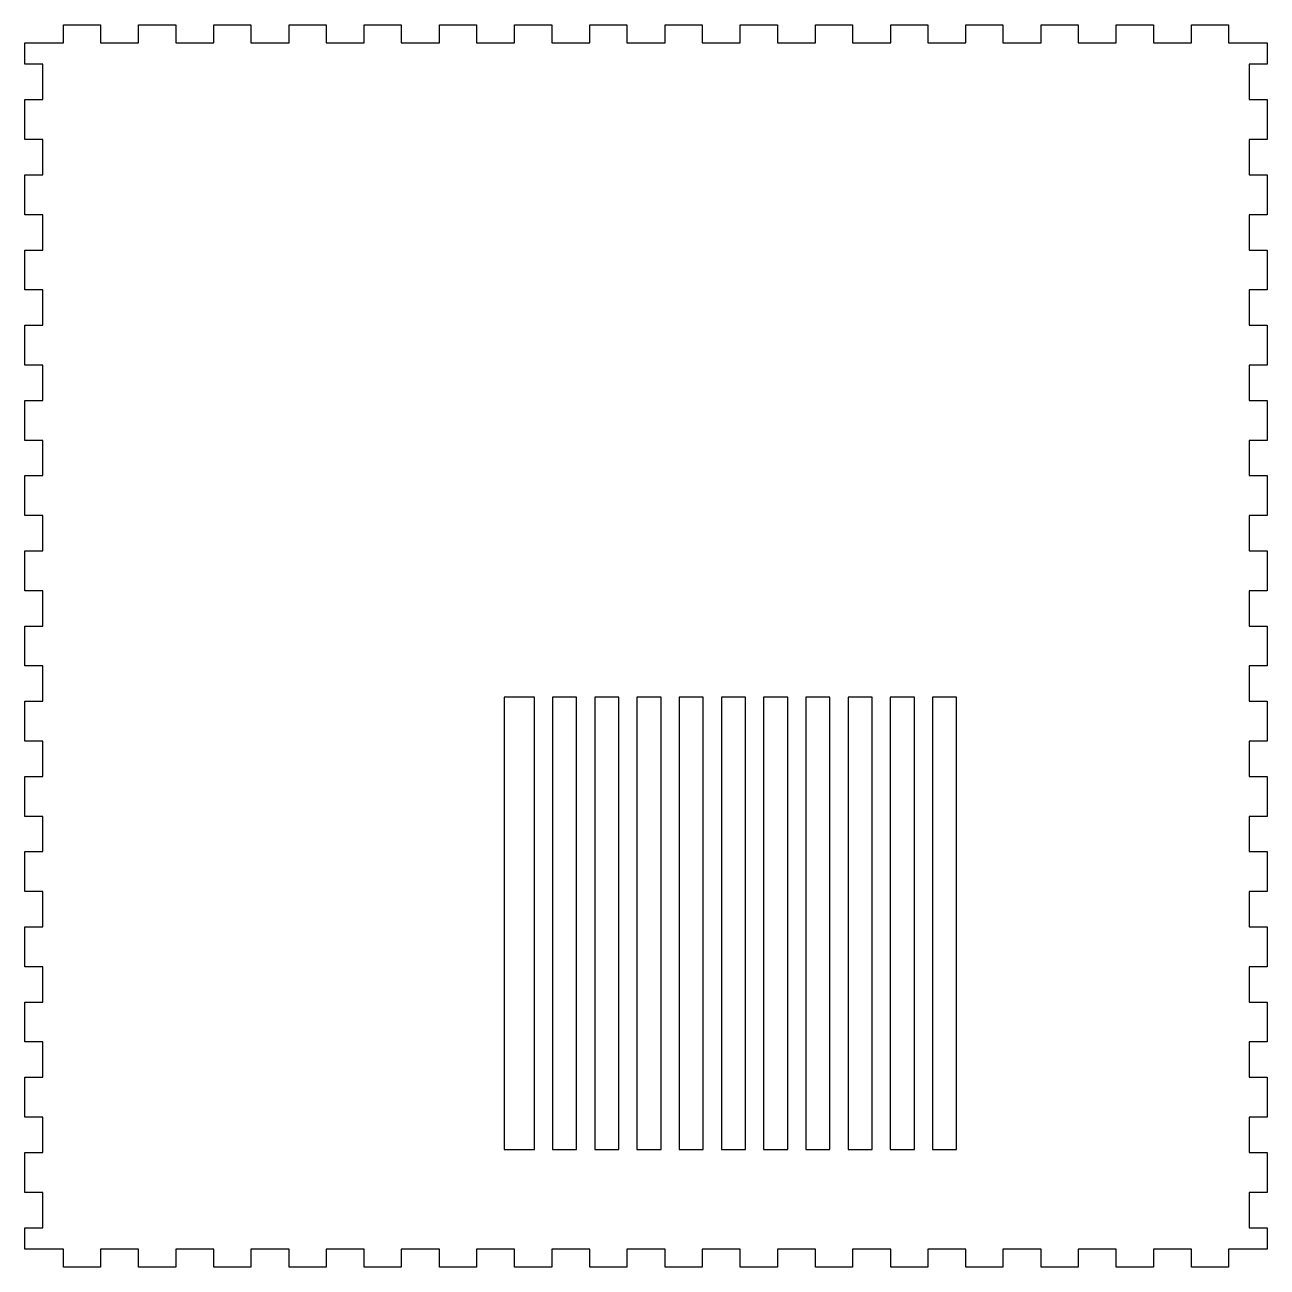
# Model space of a CAD drawing. Extents: x 0 to 206, y 0 to 206.
import ezdxf

# ---------------------------------------------------------------- set-up
doc = ezdxf.new("R2010")
doc.units = 0
doc.layers.add('Layer_1', color=7, linetype='CONTINUOUS')

msp = doc.modelspace()

# ---------------------------------------------------------------- linework, layer by layer
at = {"layer": 'Layer_1', "color": 7}
for points in [[(0.5, 203.5), (6.89559, 203.5), (6.89559, 206.5), (13.04559, 206.5), (13.04559, 203.5), (19.36618, 203.5), (19.36618, 206.5), (25.51618, 206.5), (25.51618, 203.5), (31.83676, 203.5), (31.83676, 206.5), (37.986761, 206.5), (37.986761, 203.5), (44.30735, 203.5), (44.30735, 206.5), (50.457351, 206.5), (50.457351, 203.5), (56.77794, 203.5), (56.77794, 206.5), (62.927942, 206.5), (62.927942, 203.5), (69.248531, 203.5), (69.248531, 206.5), (75.398532, 206.5), (75.398532, 203.5), (81.719121, 203.5), (81.719121, 206.5), (87.86912, 206.5), (87.86912, 203.5), (94.189711, 203.5), (94.189711, 206.5), (100.33971, 206.5), (100.33971, 203.5), (106.66029, 203.5), (106.66029, 206.5), (112.81029, 206.5), (112.81029, 203.5), (119.13088, 203.5), (119.13088, 206.5), (125.28088, 206.5), (125.28088, 203.5), (131.60147, 203.5), (131.60147, 206.5), (137.75147, 206.5), (137.75147, 203.5), (144.07206, 203.5), (144.07206, 206.5), (150.22206, 206.5), (150.22206, 203.5), (156.54265, 203.5), (156.54265, 206.5), (162.69265, 206.5), (162.69265, 203.5), (169.01324, 203.5), (169.01324, 206.5), (175.16324, 206.5), (175.16324, 203.5), (181.48382, 203.5), (181.48382, 206.5), (187.63382, 206.5), (187.63382, 203.5), (193.95441, 203.5), (193.95441, 206.5), (200.10441, 206.5), (200.10441, 203.5), (206.5, 203.5), (206.5, 199.95441), (203.5, 199.95441), (203.5, 194.10441), (206.5, 194.10441), (206.5, 187.48382), (203.5, 187.48382), (203.5, 181.63382), (206.5, 181.63382), (206.5, 175.01323), (203.5, 175.01323), (203.5, 169.16323), (206.5, 169.16323), (206.5, 162.54264), (203.5, 162.54264), (203.5, 156.69264), (206.5, 156.69264), (206.5, 150.07206), (203.5, 150.07206), (203.5, 144.22206), (206.5, 144.22206), (206.5, 137.60147), (203.5, 137.60147), (203.5, 131.75147), (206.5, 131.75147), (206.5, 125.13088), (203.5, 125.13088), (203.5, 119.28088), (206.5, 119.28088), (206.5, 112.66029), (203.5, 112.66029), (203.5, 106.81029), (206.5, 106.81029), (206.5, 100.18971), (203.5, 100.18971), (203.5, 94.33971), (206.5, 94.33971), (206.5, 87.71912), (203.5, 87.71912), (203.5, 81.86912), (206.5, 81.86912), (206.5, 75.24853), (203.5, 75.24853), (203.5, 69.39853), (206.5, 69.39853), (206.5, 62.77794), (203.5, 62.77794), (203.5, 56.92794), (206.5, 56.92794), (206.5, 50.30735), (203.5, 50.30735), (203.5, 44.45735), (206.5, 44.45735), (206.5, 37.83676), (203.5, 37.83676), (203.5, 31.98676), (206.5, 31.98676), (206.5, 25.36618), (203.5, 25.36618), (203.5, 19.51618), (206.5, 19.51618), (206.5, 12.89559), (203.5, 12.89559), (203.5, 7.04559), (206.5, 7.04559), (206.5, 3.5), (200.10441, 3.5), (200.10441, 0.5), (193.95441, 0.5), (193.95441, 3.5), (187.63382, 3.5), (187.63382, 0.5), (181.48382, 0.5), (181.48382, 3.5), (175.16324, 3.5), (175.16324, 0.5), (169.01324, 0.5), (169.01324, 3.5), (162.69265, 3.5), (162.69265, 0.5), (156.54265, 0.5), (156.54265, 3.5), (150.22206, 3.5), (150.22206, 0.5), (144.07206, 0.5), (144.07206, 3.5), (137.75147, 3.5), (137.75147, 0.5), (131.60147, 0.5), (131.60147, 3.5), (125.28088, 3.5), (125.28088, 0.5), (119.13088, 0.5), (119.13088, 3.5), (112.81029, 3.5), (112.81029, 0.5), (106.66029, 0.5), (106.66029, 3.5), (100.33971, 3.5), (100.33971, 0.5), (94.189711, 0.5), (94.189711, 3.5), (87.86912, 3.5), (87.86912, 0.5), (81.719121, 0.5), (81.719121, 3.5), (75.398532, 3.5), (75.398532, 0.5), (69.248531, 0.5), (69.248531, 3.5), (62.927942, 3.5), (62.927942, 0.5), (56.77794, 0.5), (56.77794, 3.5), (50.457351, 3.5), (50.457351, 0.5), (44.30735, 0.5), (44.30735, 3.5), (37.986761, 3.5), (37.986761, 0.5), (31.83676, 0.5), (31.83676, 3.5), (25.51618, 3.5), (25.51618, 0.5), (19.36618, 0.5), (19.36618, 3.5), (13.04559, 3.5), (13.04559, 0.5), (6.89559, 0.5), (6.89559, 3.5), (0.5, 3.5), (0.5, 7.04559), (3.5, 7.04559), (3.5, 12.89559), (0.5, 12.89559), (0.5, 19.51618), (3.5, 19.51618), (3.5, 25.36618), (0.5, 25.36618), (0.5, 31.98676), (3.5, 31.98676), (3.5, 37.83676), (0.5, 37.83676), (0.5, 44.45735), (3.5, 44.45735), (3.5, 50.30735), (0.5, 50.30735), (0.5, 56.92794), (3.5, 56.92794), (3.5, 62.77794), (0.5, 62.77794), (0.5, 69.39853), (3.5, 69.39853), (3.5, 75.24853), (0.5, 75.24853), (0.5, 81.86912), (3.5, 81.86912), (3.5, 87.71912), (0.5, 87.71912), (0.5, 94.33971), (3.5, 94.33971), (3.5, 100.18971), (0.5, 100.18971), (0.5, 106.81029), (3.5, 106.81029), (3.5, 112.66029), (0.5, 112.66029), (0.5, 119.28088), (3.5, 119.28088), (3.5, 125.13088), (0.5, 125.13088), (0.5, 131.75147), (3.5, 131.75147), (3.5, 137.60147), (0.5, 137.60147), (0.5, 144.22206), (3.5, 144.22206), (3.5, 150.07206), (0.5, 150.07206), (0.5, 156.69264), (3.5, 156.69264), (3.5, 162.54264), (0.5, 162.54264), (0.5, 169.16323), (3.5, 169.16323), (3.5, 175.01323), (0.5, 175.01323), (0.5, 181.63382), (3.5, 181.63382), (3.5, 187.48382), (0.5, 187.48382), (0.5, 194.10441), (3.5, 194.10441), (3.5, 199.95441), (0.5, 199.95441)], [(85.00021, 20), (85.00021, 95.00007), (80, 95.00007), (80, 20)], [(92.0003, 20), (92.0003, 95.00007), (88.00002, 95.00007), (88.00002, 20)], [(98.99987, 20), (98.99987, 95.00007), (95.00011, 95.00007), (95.00011, 20)], [(105.99996, 20), (105.99996, 95.00007), (102.0002, 95.00007), (102.0002, 20)], [(113.00005, 20), (113.00005, 95.00007), (109.00029, 95.00007), (109.00029, 20)], [(120.00014, 20), (120.00014, 95.00007), (115.99987, 95.00007), (115.99987, 20)], [(127.00023, 20), (127.00023, 95.00007), (122.99996, 95.00007), (122.99996, 20)], [(134.00032, 20), (134.00032, 95.00007), (130.00004, 95.00007), (130.00004, 20)], [(140.99989, 20), (140.99989, 95.00007), (137.00013, 95.00007), (137.00013, 20)], [(147.99998, 20), (147.99998, 95.00007), (144.00022, 95.00007), (144.00022, 20)], [(155.00007, 20), (155.00007, 95.00007), (151.00031, 95.00007), (151.00031, 20)]]:
    msp.add_lwpolyline(points, close=True, dxfattribs=at)

doc.saveas('drawing.dxf')
